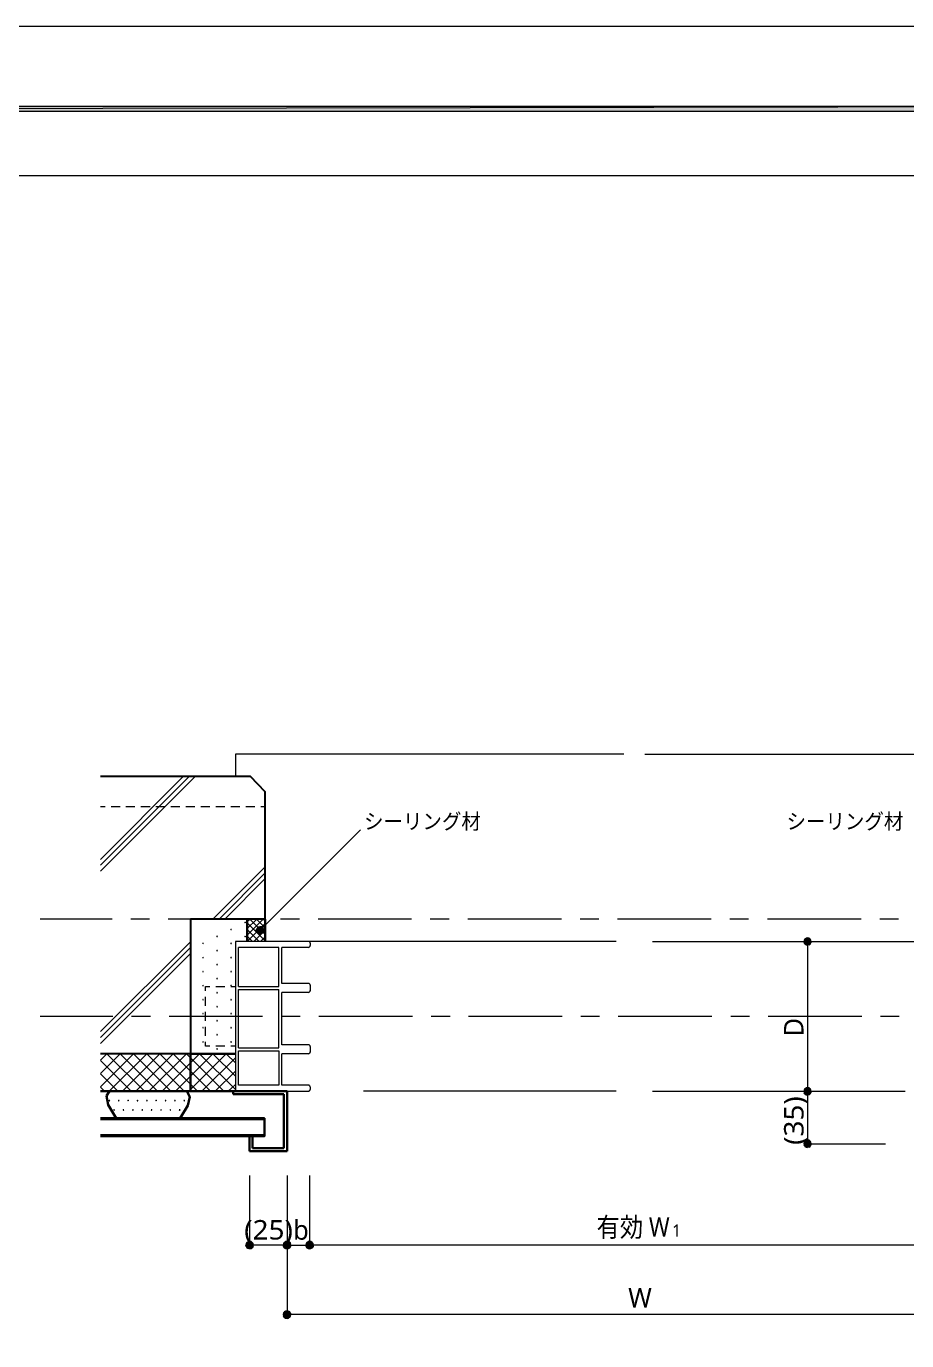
# Model space of a CAD drawing. Header units: millimetres. Extents: x 0 to 420, y 0 to 297.
# Drawn here: x 212.2 to 329.8, y 121.4 to 297 of the extents above; entities that cross this region are included whole.
import ezdxf
from ezdxf.enums import TextEntityAlignment as Align

# ---------------------------------------------------------------- set-up
doc = ezdxf.new("R2010")
doc.units = ezdxf.units.MM
doc.styles.add('kst32b', font='NotoSansJP-Variable.ttf')

msp = doc.modelspace()

# ---------------------------------------------------------------- hatches: boundary and pattern name
h = msp.add_hatch(color=7)
h.paths.add_polyline_path([(394.17, 285.62), (394.17, 286.32), (26.18, 285.62), (394.17, 285.62)])
h.paths.add_polyline_path([(394.17, 286.32), (26.18, 285.62), (26.18, 286.32), (394.17, 286.32)])
for points in [[(241.45, 177.33), (241.43, 177.31), (241.41, 177.29), (241.43, 177.27), (241.45, 177.25), (241.47, 177.27), (241.49, 177.29), (241.47, 177.31), (241.45, 177.33)], [(239.56, 176.4), (239.54, 176.38), (239.52, 176.36), (239.54, 176.34), (239.56, 176.32), (239.59, 176.34), (239.61, 176.36), (239.59, 176.38), (239.56, 176.4)], [(243.88, 176.04), (243.92, 176.23), (243.42, 176.23), (243.88, 176.04)], [(235.82, 174.54), (235.8, 174.52), (235.78, 174.5), (235.8, 174.48), (235.82, 174.46), (235.84, 174.48), (235.86, 174.5), (235.84, 174.52), (235.82, 174.54)], [(237.7, 175.47), (237.68, 175.45), (237.66, 175.43), (237.68, 175.41), (237.7, 175.39), (237.72, 175.41), (237.74, 175.43), (237.72, 175.45), (237.7, 175.47)], [(239.56, 174.54), (239.54, 174.52), (239.52, 174.5), (239.54, 174.48), (239.56, 174.46), (239.59, 174.48), (239.61, 174.5), (239.59, 174.52), (239.56, 174.54)], [(241.45, 175.47), (241.43, 175.45), (241.41, 175.43), (241.43, 175.41), (241.45, 175.39), (241.47, 175.41), (241.49, 175.43), (241.47, 175.45), (241.45, 175.47)], [(316.08, 174.94), (316.04, 174.75), (316.55, 174.75), (316.08, 174.94)], [(235.82, 172.66), (235.8, 172.64), (235.78, 172.61), (235.8, 172.59), (235.82, 172.57), (235.84, 172.59), (235.86, 172.61), (235.84, 172.64), (235.82, 172.66)], [(237.7, 173.59), (237.68, 173.57), (237.66, 173.55), (237.68, 173.52), (237.7, 173.5), (237.72, 173.52), (237.74, 173.55), (237.72, 173.57), (237.7, 173.59)], [(239.56, 172.66), (239.54, 172.64), (239.52, 172.61), (239.54, 172.59), (239.56, 172.57), (239.59, 172.59), (239.61, 172.61), (239.59, 172.64), (239.56, 172.66)], [(235.82, 170.77), (235.8, 170.75), (235.78, 170.73), (235.8, 170.71), (235.82, 170.69), (235.84, 170.71), (235.86, 170.73), (235.84, 170.75), (235.82, 170.77)], [(237.7, 171.73), (237.68, 171.7), (237.66, 171.68), (237.68, 171.66), (237.7, 171.64), (237.72, 171.66), (237.74, 171.68), (237.72, 171.7), (237.7, 171.73)], [(239.56, 170.77), (239.54, 170.75), (239.52, 170.73), (239.54, 170.71), (239.56, 170.69), (239.59, 170.71), (239.61, 170.73), (239.59, 170.75), (239.56, 170.77)], [(235.82, 168.91), (235.8, 168.89), (235.78, 168.87), (235.8, 168.85), (235.82, 168.83), (235.84, 168.85), (235.86, 168.87), (235.84, 168.89), (235.82, 168.91)], [(237.7, 169.84), (237.68, 169.82), (237.66, 169.8), (237.68, 169.78), (237.7, 169.76), (237.72, 169.78), (237.74, 169.8), (237.72, 169.82), (237.7, 169.84)], [(239.56, 168.91), (239.54, 168.89), (239.52, 168.87), (239.54, 168.85), (239.56, 168.83), (239.59, 168.85), (239.61, 168.87), (239.59, 168.89), (239.56, 168.91)], [(235.82, 167.03), (235.8, 167), (235.78, 166.98), (235.8, 166.96), (235.82, 166.94), (235.84, 166.96), (235.86, 166.98), (235.84, 167), (235.82, 167.03)], [(237.7, 167.96), (237.68, 167.94), (237.66, 167.92), (237.68, 167.89), (237.7, 167.87), (237.72, 167.89), (237.74, 167.92), (237.72, 167.94), (237.7, 167.96)], [(239.56, 167.03), (239.54, 167), (239.52, 166.98), (239.54, 166.96), (239.56, 166.94), (239.59, 166.96), (239.61, 166.98), (239.59, 167), (239.56, 167.03)], [(235.82, 165.16), (235.8, 165.14), (235.78, 165.12), (235.8, 165.1), (235.82, 165.08), (235.84, 165.1), (235.86, 165.12), (235.84, 165.14), (235.82, 165.16)], [(237.7, 166.09), (237.68, 166.07), (237.66, 166.05), (237.68, 166.03), (237.7, 166.01), (237.72, 166.03), (237.74, 166.05), (237.72, 166.07), (237.7, 166.09)], [(239.56, 165.16), (239.54, 165.14), (239.52, 165.12), (239.54, 165.1), (239.56, 165.08), (239.59, 165.1), (239.61, 165.12), (239.59, 165.14), (239.56, 165.16)], [(235.82, 163.28), (235.8, 163.26), (235.78, 163.24), (235.8, 163.22), (235.82, 163.19), (235.84, 163.22), (235.86, 163.24), (235.84, 163.26), (235.82, 163.28)], [(237.7, 164.21), (237.68, 164.19), (237.66, 164.17), (237.68, 164.15), (237.7, 164.13), (237.72, 164.15), (237.74, 164.17), (237.72, 164.19), (237.7, 164.21)], [(239.56, 163.28), (239.54, 163.26), (239.52, 163.24), (239.54, 163.22), (239.56, 163.19), (239.59, 163.22), (239.61, 163.24), (239.59, 163.26), (239.56, 163.28)], [(237.7, 162.35), (237.68, 162.33), (237.66, 162.31), (237.68, 162.28), (237.7, 162.26), (237.72, 162.28), (237.74, 162.31), (237.72, 162.33), (237.7, 162.35)], [(235.82, 161.4), (235.8, 161.37), (235.78, 161.35), (235.8, 161.33), (235.82, 161.31), (235.84, 161.33), (235.86, 161.35), (235.84, 161.37), (235.82, 161.4)], [(237.7, 160.46), (237.68, 160.44), (237.66, 160.42), (237.68, 160.4), (237.7, 160.38), (237.72, 160.4), (237.74, 160.42), (237.72, 160.44), (237.7, 160.46)], [(239.56, 161.4), (239.54, 161.37), (239.52, 161.35), (239.54, 161.33), (239.56, 161.31), (239.59, 161.33), (239.61, 161.35), (239.59, 161.37), (239.56, 161.4)], [(316.08, 154.94), (316.04, 154.75), (316.55, 154.75), (316.08, 154.94)], [(223.33, 153.56), (223.31, 153.54), (223.29, 153.52), (223.31, 153.5), (223.33, 153.48), (223.35, 153.5), (223.37, 153.52), (223.35, 153.54), (223.33, 153.56)], [(224.58, 153.56), (224.56, 153.54), (224.54, 153.52), (224.56, 153.5), (224.58, 153.48), (224.6, 153.5), (224.62, 153.52), (224.6, 153.54), (224.58, 153.56)], [(225.83, 153.56), (225.81, 153.54), (225.78, 153.52), (225.81, 153.5), (225.83, 153.48), (225.85, 153.5), (225.87, 153.52), (225.85, 153.54), (225.83, 153.56)], [(227.08, 153.56), (227.05, 153.54), (227.03, 153.52), (227.05, 153.5), (227.08, 153.48), (227.1, 153.5), (227.12, 153.52), (227.1, 153.54), (227.08, 153.56)], [(228.32, 153.56), (228.3, 153.54), (228.28, 153.52), (228.3, 153.5), (228.32, 153.48), (228.35, 153.5), (228.37, 153.52), (228.35, 153.54), (228.32, 153.56)], [(229.57, 153.56), (229.55, 153.54), (229.53, 153.52), (229.55, 153.5), (229.57, 153.48), (229.59, 153.5), (229.62, 153.52), (229.59, 153.54), (229.57, 153.56)], [(230.82, 153.56), (230.8, 153.54), (230.78, 153.52), (230.8, 153.5), (230.82, 153.48), (230.84, 153.5), (230.86, 153.52), (230.84, 153.54), (230.82, 153.56)], [(232.07, 153.56), (232.05, 153.54), (232.03, 153.52), (232.05, 153.5), (232.07, 153.48), (232.09, 153.5), (232.11, 153.52), (232.09, 153.54), (232.07, 153.56)], [(233.32, 153.56), (233.3, 153.54), (233.28, 153.52), (233.3, 153.5), (233.32, 153.48), (233.34, 153.5), (233.36, 153.52), (233.34, 153.54), (233.32, 153.56)], [(223.94, 152.32), (223.92, 152.29), (223.9, 152.27), (223.92, 152.25), (223.94, 152.23), (223.96, 152.25), (223.99, 152.27), (223.96, 152.29), (223.94, 152.32)], [(225.19, 152.32), (225.17, 152.29), (225.15, 152.27), (225.17, 152.25), (225.19, 152.23), (225.21, 152.25), (225.23, 152.27), (225.21, 152.29), (225.19, 152.32)], [(226.46, 152.32), (226.44, 152.29), (226.42, 152.27), (226.44, 152.25), (226.46, 152.23), (226.48, 152.25), (226.5, 152.27), (226.48, 152.29), (226.46, 152.32)], [(227.71, 152.32), (227.69, 152.29), (227.67, 152.27), (227.69, 152.25), (227.71, 152.23), (227.73, 152.25), (227.75, 152.27), (227.73, 152.29), (227.71, 152.32)], [(228.96, 152.32), (228.94, 152.29), (228.92, 152.27), (228.94, 152.25), (228.96, 152.23), (228.98, 152.25), (229, 152.27), (228.98, 152.29), (228.96, 152.32)], [(230.21, 152.32), (230.19, 152.29), (230.17, 152.27), (230.19, 152.25), (230.21, 152.23), (230.23, 152.25), (230.25, 152.27), (230.23, 152.29), (230.21, 152.32)], [(231.46, 152.32), (231.44, 152.29), (231.42, 152.27), (231.44, 152.25), (231.46, 152.23), (231.48, 152.25), (231.5, 152.27), (231.48, 152.29), (231.46, 152.32)], [(232.71, 152.32), (232.69, 152.29), (232.66, 152.27), (232.69, 152.25), (232.71, 152.23), (232.73, 152.25), (232.75, 152.27), (232.73, 152.29), (232.71, 152.32)], [(316.08, 147.95), (316.04, 147.76), (316.55, 147.76), (316.08, 147.95)], [(242.23, 134.68), (242.04, 134.7), (242.04, 134.22), (242.23, 134.68)], [(246.57, 134.41), (246.53, 134.22), (247.04, 134.22), (246.57, 134.41)], [(247.23, 134.68), (247.04, 134.7), (247.04, 134.22), (247.23, 134.68)], [(249.58, 134.41), (249.53, 134.22), (250.04, 134.22), (249.58, 134.41)], [(249.58, 134.41), (249.53, 134.22), (250.04, 134.22), (249.58, 134.41)], [(250.23, 134.68), (250.04, 134.7), (250.04, 134.22), (250.23, 134.68)], [(246.85, 124.46), (247.04, 124.42), (247.04, 124.93), (246.85, 124.46)]]:
    msp.add_hatch(color=7).paths.add_polyline_path(points)
h = msp.add_hatch(color=7)
h.paths.add_polyline_path([(243.08, 176.59), (242.97, 176.42), (243.42, 176.23), (243.08, 176.59)])
h.paths.add_polyline_path([(242.97, 176.42), (243.42, 176.23), (242.93, 176.23), (242.97, 176.42)])
h.paths.add_polyline_path([(243.42, 176.23), (242.93, 176.23), (242.97, 176.04), (243.42, 176.23)])
h = msp.add_hatch(color=7)
h.paths.add_polyline_path([(242.97, 176.04), (243.08, 175.87), (243.42, 176.23), (242.97, 176.04)])
h.paths.add_polyline_path([(243.08, 175.87), (243.42, 176.23), (243.23, 175.77), (243.08, 175.87)])
h.paths.add_polyline_path([(243.42, 176.23), (243.23, 175.77), (243.42, 175.75), (243.42, 176.23)])
h = msp.add_hatch(color=7)
h.paths.add_polyline_path([(243.61, 176.7), (243.42, 176.74), (243.42, 176.23), (243.61, 176.7)])
h.paths.add_polyline_path([(243.42, 176.74), (243.42, 176.23), (243.23, 176.7), (243.42, 176.74)])
h.paths.add_polyline_path([(243.42, 176.23), (243.23, 176.7), (243.08, 176.59), (243.42, 176.23)])
h = msp.add_hatch(color=7)
h.paths.add_polyline_path([(243.92, 176.23), (243.88, 176.42), (243.42, 176.23), (243.92, 176.23)])
h.paths.add_polyline_path([(243.88, 176.42), (243.42, 176.23), (243.78, 176.59), (243.88, 176.42)])
h.paths.add_polyline_path([(243.42, 176.23), (243.78, 176.59), (243.61, 176.7), (243.42, 176.23)])
h = msp.add_hatch(color=7)
h.paths.add_polyline_path([(243.42, 175.75), (243.61, 175.77), (243.42, 176.23), (243.42, 175.75)])
h.paths.add_polyline_path([(243.61, 175.77), (243.42, 176.23), (243.78, 175.87), (243.61, 175.77)])
h.paths.add_polyline_path([(243.42, 176.23), (243.78, 175.87), (243.88, 176.04), (243.42, 176.23)])
h = msp.add_hatch(color=7)
h.paths.add_polyline_path([(316.04, 174.75), (316.08, 174.56), (316.55, 174.75), (316.04, 174.75)])
h.paths.add_polyline_path([(316.08, 174.56), (316.55, 174.75), (316.19, 174.41), (316.08, 174.56)])
h.paths.add_polyline_path([(316.55, 174.75), (316.19, 174.41), (316.36, 174.29), (316.55, 174.75)])
h = msp.add_hatch(color=7)
h.paths.add_polyline_path([(316.55, 175.26), (316.36, 175.22), (316.55, 174.75), (316.55, 175.26)])
h.paths.add_polyline_path([(316.36, 175.22), (316.55, 174.75), (316.19, 175.11), (316.36, 175.22)])
h.paths.add_polyline_path([(316.55, 174.75), (316.19, 175.11), (316.08, 174.94), (316.55, 174.75)])
h = msp.add_hatch(color=7)
h.paths.add_polyline_path([(316.36, 174.29), (316.55, 174.27), (316.55, 174.75), (316.36, 174.29)])
h.paths.add_polyline_path([(316.55, 174.27), (316.55, 174.75), (316.74, 174.29), (316.55, 174.27)])
h.paths.add_polyline_path([(316.55, 174.75), (316.74, 174.29), (316.89, 174.41), (316.55, 174.75)])
h = msp.add_hatch(color=7)
h.paths.add_polyline_path([(316.99, 174.94), (316.89, 175.11), (316.55, 174.75), (316.99, 174.94)])
h.paths.add_polyline_path([(316.89, 175.11), (316.55, 174.75), (316.74, 175.22), (316.89, 175.11)])
h.paths.add_polyline_path([(316.55, 174.75), (316.74, 175.22), (316.55, 175.26), (316.55, 174.75)])
h = msp.add_hatch(color=7)
h.paths.add_polyline_path([(316.89, 174.41), (316.99, 174.56), (316.55, 174.75), (316.89, 174.41)])
h.paths.add_polyline_path([(316.99, 174.56), (316.55, 174.75), (317.03, 174.75), (316.99, 174.56)])
h.paths.add_polyline_path([(316.55, 174.75), (317.03, 174.75), (316.99, 174.94), (316.55, 174.75)])
h = msp.add_hatch(color=7)
h.paths.add_polyline_path([(316.04, 154.75), (316.08, 154.56), (316.55, 154.75), (316.04, 154.75)])
h.paths.add_polyline_path([(316.08, 154.56), (316.55, 154.75), (316.19, 154.41), (316.08, 154.56)])
h.paths.add_polyline_path([(316.55, 154.75), (316.19, 154.41), (316.36, 154.3), (316.55, 154.75)])
h = msp.add_hatch(color=7)
h.paths.add_polyline_path([(316.55, 155.26), (316.36, 155.22), (316.55, 154.75), (316.55, 155.26)])
h.paths.add_polyline_path([(316.36, 155.22), (316.55, 154.75), (316.19, 155.11), (316.36, 155.22)])
h.paths.add_polyline_path([(316.55, 154.75), (316.19, 155.11), (316.08, 154.94), (316.55, 154.75)])
h = msp.add_hatch(color=7)
h.paths.add_polyline_path([(316.36, 154.3), (316.55, 154.26), (316.55, 154.75), (316.36, 154.3)])
h.paths.add_polyline_path([(316.55, 154.26), (316.55, 154.75), (316.74, 154.3), (316.55, 154.26)])
h.paths.add_polyline_path([(316.55, 154.75), (316.74, 154.3), (316.89, 154.41), (316.55, 154.75)])
h = msp.add_hatch(color=7)
h.paths.add_polyline_path([(316.99, 154.94), (316.89, 155.11), (316.55, 154.75), (316.99, 154.94)])
h.paths.add_polyline_path([(316.89, 155.11), (316.55, 154.75), (316.74, 155.22), (316.89, 155.11)])
h.paths.add_polyline_path([(316.55, 154.75), (316.74, 155.22), (316.55, 155.26), (316.55, 154.75)])
h = msp.add_hatch(color=7)
h.paths.add_polyline_path([(316.89, 154.41), (316.99, 154.56), (316.55, 154.75), (316.89, 154.41)])
h.paths.add_polyline_path([(316.99, 154.56), (316.55, 154.75), (317.03, 154.75), (316.99, 154.56)])
h.paths.add_polyline_path([(316.55, 154.75), (317.03, 154.75), (316.99, 154.94), (316.55, 154.75)])
h = msp.add_hatch(color=7)
h.paths.add_polyline_path([(316.04, 147.76), (316.08, 147.57), (316.55, 147.76), (316.04, 147.76)])
h.paths.add_polyline_path([(316.08, 147.57), (316.55, 147.76), (316.19, 147.4), (316.08, 147.57)])
h.paths.add_polyline_path([(316.55, 147.76), (316.19, 147.4), (316.36, 147.3), (316.55, 147.76)])
h = msp.add_hatch(color=7)
h.paths.add_polyline_path([(316.55, 148.25), (316.36, 148.23), (316.55, 147.76), (316.55, 148.25)])
h.paths.add_polyline_path([(316.36, 148.23), (316.55, 147.76), (316.19, 148.1), (316.36, 148.23)])
h.paths.add_polyline_path([(316.55, 147.76), (316.19, 148.1), (316.08, 147.95), (316.55, 147.76)])
h = msp.add_hatch(color=7)
h.paths.add_polyline_path([(316.36, 147.3), (316.55, 147.26), (316.55, 147.76), (316.36, 147.3)])
h.paths.add_polyline_path([(316.55, 147.26), (316.55, 147.76), (316.74, 147.3), (316.55, 147.26)])
h.paths.add_polyline_path([(316.55, 147.76), (316.74, 147.3), (316.89, 147.4), (316.55, 147.76)])
h = msp.add_hatch(color=7)
h.paths.add_polyline_path([(316.99, 147.95), (316.89, 148.1), (316.55, 147.76), (316.99, 147.95)])
h.paths.add_polyline_path([(316.89, 148.1), (316.55, 147.76), (316.74, 148.23), (316.89, 148.1)])
h.paths.add_polyline_path([(316.55, 147.76), (316.74, 148.23), (316.55, 148.25), (316.55, 147.76)])
h = msp.add_hatch(color=7)
h.paths.add_polyline_path([(316.89, 147.4), (316.99, 147.57), (316.55, 147.76), (316.89, 147.4)])
h.paths.add_polyline_path([(316.99, 147.57), (316.55, 147.76), (317.03, 147.76), (316.99, 147.57)])
h.paths.add_polyline_path([(316.55, 147.76), (317.03, 147.76), (316.99, 147.95), (316.55, 147.76)])
h = msp.add_hatch(color=7)
h.paths.add_polyline_path([(241.58, 134.41), (241.53, 134.22), (242.04, 134.22), (241.58, 134.41)])
h.paths.add_polyline_path([(241.53, 134.22), (242.04, 134.22), (241.58, 134.03), (241.53, 134.22)])
h.paths.add_polyline_path([(242.04, 134.22), (241.58, 134.03), (241.68, 133.86), (242.04, 134.22)])
h = msp.add_hatch(color=7)
h.paths.add_polyline_path([(242.04, 134.7), (241.85, 134.68), (242.04, 134.22), (242.04, 134.7)])
h.paths.add_polyline_path([(241.85, 134.68), (242.04, 134.22), (241.68, 134.56), (241.85, 134.68)])
h.paths.add_polyline_path([(242.04, 134.22), (241.68, 134.56), (241.58, 134.41), (242.04, 134.22)])
h = msp.add_hatch(color=7)
h.paths.add_polyline_path([(241.68, 133.86), (241.85, 133.75), (242.04, 134.22), (241.68, 133.86)])
h.paths.add_polyline_path([(241.85, 133.75), (242.04, 134.22), (242.04, 133.71), (241.85, 133.75)])
h.paths.add_polyline_path([(242.04, 134.22), (242.04, 133.71), (242.23, 133.75), (242.04, 134.22)])
h = msp.add_hatch(color=7)
h.paths.add_polyline_path([(242.53, 134.22), (242.51, 134.41), (242.04, 134.22), (242.53, 134.22)])
h.paths.add_polyline_path([(242.51, 134.41), (242.04, 134.22), (242.4, 134.56), (242.51, 134.41)])
h.paths.add_polyline_path([(242.04, 134.22), (242.4, 134.56), (242.23, 134.68), (242.04, 134.22)])
h = msp.add_hatch(color=7)
h.paths.add_polyline_path([(242.23, 133.75), (242.4, 133.86), (242.04, 134.22), (242.23, 133.75)])
h.paths.add_polyline_path([(242.4, 133.86), (242.04, 134.22), (242.51, 134.03), (242.4, 133.86)])
h.paths.add_polyline_path([(242.04, 134.22), (242.51, 134.03), (242.53, 134.22), (242.04, 134.22)])
h = msp.add_hatch(color=7)
h.paths.add_polyline_path([(246.57, 134.41), (246.53, 134.22), (247.04, 134.22), (246.57, 134.41)])
h.paths.add_polyline_path([(246.53, 134.22), (247.04, 134.22), (246.57, 134.03), (246.53, 134.22)])
h.paths.add_polyline_path([(247.04, 134.22), (246.57, 134.03), (246.68, 133.86), (247.04, 134.22)])
h = msp.add_hatch(color=7)
h.paths.add_polyline_path([(246.53, 134.22), (246.57, 134.03), (247.04, 134.22), (246.53, 134.22)])
h.paths.add_polyline_path([(246.57, 134.03), (247.04, 134.22), (246.68, 133.86), (246.57, 134.03)])
h.paths.add_polyline_path([(247.04, 134.22), (246.68, 133.86), (246.85, 133.75), (247.04, 134.22)])
h = msp.add_hatch(color=7)
h.paths.add_polyline_path([(247.04, 134.7), (246.85, 134.68), (247.04, 134.22), (247.04, 134.7)])
h.paths.add_polyline_path([(246.85, 134.68), (247.04, 134.22), (246.68, 134.56), (246.85, 134.68)])
h.paths.add_polyline_path([(247.04, 134.22), (246.68, 134.56), (246.57, 134.41), (247.04, 134.22)])
h = msp.add_hatch(color=7)
h.paths.add_polyline_path([(247.04, 134.7), (246.85, 134.68), (247.04, 134.22), (247.04, 134.7)])
h.paths.add_polyline_path([(246.85, 134.68), (247.04, 134.22), (246.68, 134.56), (246.85, 134.68)])
h.paths.add_polyline_path([(247.04, 134.22), (246.68, 134.56), (246.57, 134.41), (247.04, 134.22)])
h = msp.add_hatch(color=7)
h.paths.add_polyline_path([(246.68, 133.86), (246.85, 133.75), (247.04, 134.22), (246.68, 133.86)])
h.paths.add_polyline_path([(246.85, 133.75), (247.04, 134.22), (247.04, 133.71), (246.85, 133.75)])
h.paths.add_polyline_path([(247.04, 134.22), (247.04, 133.71), (247.23, 133.75), (247.04, 134.22)])
h = msp.add_hatch(color=7)
h.paths.add_polyline_path([(246.85, 133.75), (247.04, 133.71), (247.04, 134.22), (246.85, 133.75)])
h.paths.add_polyline_path([(247.04, 133.71), (247.04, 134.22), (247.23, 133.75), (247.04, 133.71)])
h.paths.add_polyline_path([(247.04, 134.22), (247.23, 133.75), (247.4, 133.86), (247.04, 134.22)])
h = msp.add_hatch(color=7)
h.paths.add_polyline_path([(247.5, 134.41), (247.4, 134.56), (247.04, 134.22), (247.5, 134.41)])
h.paths.add_polyline_path([(247.4, 134.56), (247.04, 134.22), (247.23, 134.68), (247.4, 134.56)])
h.paths.add_polyline_path([(247.04, 134.22), (247.23, 134.68), (247.04, 134.7), (247.04, 134.22)])
h = msp.add_hatch(color=7)
h.paths.add_polyline_path([(247.54, 134.22), (247.5, 134.41), (247.04, 134.22), (247.54, 134.22)])
h.paths.add_polyline_path([(247.5, 134.41), (247.04, 134.22), (247.4, 134.56), (247.5, 134.41)])
h.paths.add_polyline_path([(247.04, 134.22), (247.4, 134.56), (247.23, 134.68), (247.04, 134.22)])
h = msp.add_hatch(color=7)
h.paths.add_polyline_path([(247.4, 133.86), (247.5, 134.03), (247.04, 134.22), (247.4, 133.86)])
h.paths.add_polyline_path([(247.5, 134.03), (247.04, 134.22), (247.54, 134.22), (247.5, 134.03)])
h.paths.add_polyline_path([(247.04, 134.22), (247.54, 134.22), (247.5, 134.41), (247.04, 134.22)])
h = msp.add_hatch(color=7)
h.paths.add_polyline_path([(247.23, 133.75), (247.4, 133.86), (247.04, 134.22), (247.23, 133.75)])
h.paths.add_polyline_path([(247.4, 133.86), (247.04, 134.22), (247.5, 134.03), (247.4, 133.86)])
h.paths.add_polyline_path([(247.04, 134.22), (247.5, 134.03), (247.54, 134.22), (247.04, 134.22)])
h = msp.add_hatch(color=7)
h.paths.add_polyline_path([(249.58, 134.41), (249.53, 134.22), (250.04, 134.22), (249.58, 134.41)])
h.paths.add_polyline_path([(249.53, 134.22), (250.04, 134.22), (249.58, 134.03), (249.53, 134.22)])
h.paths.add_polyline_path([(250.04, 134.22), (249.58, 134.03), (249.68, 133.86), (250.04, 134.22)])
h = msp.add_hatch(color=7)
h.paths.add_polyline_path([(249.53, 134.22), (249.58, 134.03), (250.04, 134.22), (249.53, 134.22)])
h.paths.add_polyline_path([(249.58, 134.03), (250.04, 134.22), (249.68, 133.86), (249.58, 134.03)])
h.paths.add_polyline_path([(250.04, 134.22), (249.68, 133.86), (249.85, 133.75), (250.04, 134.22)])
h = msp.add_hatch(color=7)
h.paths.add_polyline_path([(249.53, 134.22), (249.58, 134.03), (250.04, 134.22), (249.53, 134.22)])
h.paths.add_polyline_path([(249.58, 134.03), (250.04, 134.22), (249.68, 133.86), (249.58, 134.03)])
h.paths.add_polyline_path([(250.04, 134.22), (249.68, 133.86), (249.85, 133.75), (250.04, 134.22)])
h = msp.add_hatch(color=7)
h.paths.add_polyline_path([(250.04, 134.7), (249.85, 134.68), (250.04, 134.22), (250.04, 134.7)])
h.paths.add_polyline_path([(249.85, 134.68), (250.04, 134.22), (249.68, 134.56), (249.85, 134.68)])
h.paths.add_polyline_path([(250.04, 134.22), (249.68, 134.56), (249.58, 134.41), (250.04, 134.22)])
h = msp.add_hatch(color=7)
h.paths.add_polyline_path([(250.04, 134.7), (249.85, 134.68), (250.04, 134.22), (250.04, 134.7)])
h.paths.add_polyline_path([(249.85, 134.68), (250.04, 134.22), (249.68, 134.56), (249.85, 134.68)])
h.paths.add_polyline_path([(250.04, 134.22), (249.68, 134.56), (249.58, 134.41), (250.04, 134.22)])
h = msp.add_hatch(color=7)
h.paths.add_polyline_path([(250.04, 134.7), (249.85, 134.68), (250.04, 134.22), (250.04, 134.7)])
h.paths.add_polyline_path([(249.85, 134.68), (250.04, 134.22), (249.68, 134.56), (249.85, 134.68)])
h.paths.add_polyline_path([(250.04, 134.22), (249.68, 134.56), (249.58, 134.41), (250.04, 134.22)])
h = msp.add_hatch(color=7)
h.paths.add_polyline_path([(249.68, 133.86), (249.85, 133.75), (250.04, 134.22), (249.68, 133.86)])
h.paths.add_polyline_path([(249.85, 133.75), (250.04, 134.22), (250.04, 133.71), (249.85, 133.75)])
h.paths.add_polyline_path([(250.04, 134.22), (250.04, 133.71), (250.23, 133.75), (250.04, 134.22)])
h = msp.add_hatch(color=7)
h.paths.add_polyline_path([(249.85, 133.75), (250.04, 133.71), (250.04, 134.22), (249.85, 133.75)])
h.paths.add_polyline_path([(250.04, 133.71), (250.04, 134.22), (250.23, 133.75), (250.04, 133.71)])
h.paths.add_polyline_path([(250.04, 134.22), (250.23, 133.75), (250.38, 133.86), (250.04, 134.22)])
h = msp.add_hatch(color=7)
h.paths.add_polyline_path([(249.85, 133.75), (250.04, 133.71), (250.04, 134.22), (249.85, 133.75)])
h.paths.add_polyline_path([(250.04, 133.71), (250.04, 134.22), (250.23, 133.75), (250.04, 133.71)])
h.paths.add_polyline_path([(250.04, 134.22), (250.23, 133.75), (250.38, 133.86), (250.04, 134.22)])
h = msp.add_hatch(color=7)
h.paths.add_polyline_path([(250.51, 134.41), (250.38, 134.56), (250.04, 134.22), (250.51, 134.41)])
h.paths.add_polyline_path([(250.38, 134.56), (250.04, 134.22), (250.23, 134.68), (250.38, 134.56)])
h.paths.add_polyline_path([(250.04, 134.22), (250.23, 134.68), (250.04, 134.7), (250.04, 134.22)])
h = msp.add_hatch(color=7)
h.paths.add_polyline_path([(250.51, 134.41), (250.38, 134.56), (250.04, 134.22), (250.51, 134.41)])
h.paths.add_polyline_path([(250.38, 134.56), (250.04, 134.22), (250.23, 134.68), (250.38, 134.56)])
h.paths.add_polyline_path([(250.04, 134.22), (250.23, 134.68), (250.04, 134.7), (250.04, 134.22)])
h = msp.add_hatch(color=7)
h.paths.add_polyline_path([(250.53, 134.22), (250.51, 134.41), (250.04, 134.22), (250.53, 134.22)])
h.paths.add_polyline_path([(250.51, 134.41), (250.04, 134.22), (250.38, 134.56), (250.51, 134.41)])
h.paths.add_polyline_path([(250.04, 134.22), (250.38, 134.56), (250.23, 134.68), (250.04, 134.22)])
h = msp.add_hatch(color=7)
h.paths.add_polyline_path([(250.38, 133.86), (250.51, 134.03), (250.04, 134.22), (250.38, 133.86)])
h.paths.add_polyline_path([(250.51, 134.03), (250.04, 134.22), (250.53, 134.22), (250.51, 134.03)])
h.paths.add_polyline_path([(250.04, 134.22), (250.53, 134.22), (250.51, 134.41), (250.04, 134.22)])
h = msp.add_hatch(color=7)
h.paths.add_polyline_path([(250.38, 133.86), (250.51, 134.03), (250.04, 134.22), (250.38, 133.86)])
h.paths.add_polyline_path([(250.51, 134.03), (250.04, 134.22), (250.53, 134.22), (250.51, 134.03)])
h.paths.add_polyline_path([(250.04, 134.22), (250.53, 134.22), (250.51, 134.41), (250.04, 134.22)])
h = msp.add_hatch(color=7)
h.paths.add_polyline_path([(250.23, 133.75), (250.38, 133.86), (250.04, 134.22), (250.23, 133.75)])
h.paths.add_polyline_path([(250.38, 133.86), (250.04, 134.22), (250.51, 134.03), (250.38, 133.86)])
h.paths.add_polyline_path([(250.04, 134.22), (250.51, 134.03), (250.53, 134.22), (250.04, 134.22)])
h = msp.add_hatch(color=7)
h.paths.add_polyline_path([(246.85, 125.39), (246.68, 125.29), (247.04, 124.93), (246.85, 125.39)])
h.paths.add_polyline_path([(246.68, 125.29), (247.04, 124.93), (246.57, 125.12), (246.68, 125.29)])
h.paths.add_polyline_path([(247.04, 124.93), (246.57, 125.12), (246.53, 124.93), (247.04, 124.93)])
h = msp.add_hatch(color=7)
h.paths.add_polyline_path([(246.53, 124.93), (246.57, 124.74), (247.04, 124.93), (246.53, 124.93)])
h.paths.add_polyline_path([(246.57, 124.74), (247.04, 124.93), (246.68, 124.57), (246.57, 124.74)])
h.paths.add_polyline_path([(247.04, 124.93), (246.68, 124.57), (246.85, 124.46), (247.04, 124.93)])
h = msp.add_hatch(color=7)
h.paths.add_polyline_path([(247.4, 125.29), (247.23, 125.39), (247.04, 124.93), (247.4, 125.29)])
h.paths.add_polyline_path([(247.23, 125.39), (247.04, 124.93), (247.04, 125.43), (247.23, 125.39)])
h.paths.add_polyline_path([(247.04, 124.93), (247.04, 125.43), (246.85, 125.39), (247.04, 124.93)])
h = msp.add_hatch(color=7)
h.paths.add_polyline_path([(247.5, 124.74), (247.54, 124.93), (247.04, 124.93), (247.5, 124.74)])
h.paths.add_polyline_path([(247.54, 124.93), (247.04, 124.93), (247.5, 125.12), (247.54, 124.93)])
h.paths.add_polyline_path([(247.04, 124.93), (247.5, 125.12), (247.4, 125.29), (247.04, 124.93)])
h = msp.add_hatch(color=7)
h.paths.add_polyline_path([(247.04, 124.42), (247.23, 124.46), (247.04, 124.93), (247.04, 124.42)])
h.paths.add_polyline_path([(247.23, 124.46), (247.04, 124.93), (247.4, 124.57), (247.23, 124.46)])
h.paths.add_polyline_path([(247.04, 124.93), (247.4, 124.57), (247.5, 124.74), (247.04, 124.93)])

# ---------------------------------------------------------------- linework, layer by layer
at = {"lineweight": 13}
msp.add_lwpolyline([(0.19, 0), (0.19, 296.97), (420.16, 296.97), (420.16, 0)], close=True, dxfattribs=at)
at = {"lineweight": 0}
for points in [[(394.17, 285.62), (394.17, 286.32), (26.18, 285.62)], [(394.17, 286.32), (26.18, 285.62), (26.18, 286.32)], [(241.45, 177.33), (241.43, 177.31), (241.41, 177.29), (241.43, 177.27), (241.45, 177.25), (241.47, 177.27), (241.49, 177.29), (241.47, 177.31)], [(239.56, 176.4), (239.54, 176.38), (239.52, 176.36), (239.54, 176.34), (239.56, 176.32), (239.59, 176.34), (239.61, 176.36), (239.59, 176.38)], [(242.97, 176.42), (243.42, 176.23), (242.93, 176.23)], [(243.42, 176.23), (242.93, 176.23), (242.97, 176.04)], [(243.08, 176.59), (242.97, 176.42), (243.42, 176.23)], [(242.97, 176.04), (243.08, 175.87), (243.42, 176.23)], [(243.42, 176.23), (243.23, 176.7), (243.08, 176.59)], [(243.08, 175.87), (243.42, 176.23), (243.23, 175.77)], [(243.42, 176.74), (243.42, 176.23), (243.23, 176.7)], [(243.42, 176.23), (243.23, 175.77), (243.42, 175.75)], [(243.61, 176.7), (243.42, 176.74), (243.42, 176.23)], [(243.42, 176.23), (243.78, 176.59), (243.61, 176.7)], [(243.88, 176.42), (243.42, 176.23), (243.78, 176.59)], [(243.92, 176.23), (243.88, 176.42), (243.42, 176.23)], [(243.42, 175.75), (243.61, 175.77), (243.42, 176.23)], [(243.61, 175.77), (243.42, 176.23), (243.78, 175.87)], [(243.42, 176.23), (243.78, 175.87), (243.88, 176.04)], [(243.88, 176.04), (243.92, 176.23), (243.42, 176.23)], [(235.82, 174.54), (235.8, 174.52), (235.78, 174.5), (235.8, 174.48), (235.82, 174.46), (235.84, 174.48), (235.86, 174.5), (235.84, 174.52)], [(237.7, 175.47), (237.68, 175.45), (237.66, 175.43), (237.68, 175.41), (237.7, 175.39), (237.72, 175.41), (237.74, 175.43), (237.72, 175.45)], [(239.56, 174.54), (239.54, 174.52), (239.52, 174.5), (239.54, 174.48), (239.56, 174.46), (239.59, 174.48), (239.61, 174.5), (239.59, 174.52)], [(241.45, 175.47), (241.43, 175.45), (241.41, 175.43), (241.43, 175.41), (241.45, 175.39), (241.47, 175.41), (241.49, 175.43), (241.47, 175.45)], [(316.08, 174.94), (316.04, 174.75), (316.55, 174.75)], [(316.04, 174.75), (316.08, 174.56), (316.55, 174.75)], [(316.55, 174.75), (316.19, 175.11), (316.08, 174.94)], [(316.08, 174.56), (316.55, 174.75), (316.19, 174.41)], [(316.36, 175.22), (316.55, 174.75), (316.19, 175.11)], [(316.55, 174.75), (316.19, 174.41), (316.36, 174.29)], [(316.55, 175.26), (316.36, 175.22), (316.55, 174.75)], [(316.36, 174.29), (316.55, 174.27), (316.55, 174.75)], [(316.55, 174.75), (316.74, 175.22), (316.55, 175.26)], [(316.89, 175.11), (316.55, 174.75), (316.74, 175.22)], [(316.99, 174.94), (316.89, 175.11), (316.55, 174.75)], [(316.55, 174.75), (317.03, 174.75), (316.99, 174.94)], [(316.55, 174.27), (316.55, 174.75), (316.74, 174.29)], [(316.55, 174.75), (316.74, 174.29), (316.89, 174.41)], [(316.89, 174.41), (316.99, 174.56), (316.55, 174.75)], [(316.99, 174.56), (316.55, 174.75), (317.03, 174.75)], [(235.82, 172.66), (235.8, 172.64), (235.78, 172.61), (235.8, 172.59), (235.82, 172.57), (235.84, 172.59), (235.86, 172.61), (235.84, 172.64)], [(237.7, 173.59), (237.68, 173.57), (237.66, 173.55), (237.68, 173.52), (237.7, 173.5), (237.72, 173.52), (237.74, 173.55), (237.72, 173.57)], [(239.56, 172.66), (239.54, 172.64), (239.52, 172.61), (239.54, 172.59), (239.56, 172.57), (239.59, 172.59), (239.61, 172.61), (239.59, 172.64)], [(235.82, 170.77), (235.8, 170.75), (235.78, 170.73), (235.8, 170.71), (235.82, 170.69), (235.84, 170.71), (235.86, 170.73), (235.84, 170.75)], [(237.7, 171.73), (237.68, 171.7), (237.66, 171.68), (237.68, 171.66), (237.7, 171.64), (237.72, 171.66), (237.74, 171.68), (237.72, 171.7)], [(239.56, 170.77), (239.54, 170.75), (239.52, 170.73), (239.54, 170.71), (239.56, 170.69), (239.59, 170.71), (239.61, 170.73), (239.59, 170.75)], [(235.82, 168.91), (235.8, 168.89), (235.78, 168.87), (235.8, 168.85), (235.82, 168.83), (235.84, 168.85), (235.86, 168.87), (235.84, 168.89)], [(237.7, 169.84), (237.68, 169.82), (237.66, 169.8), (237.68, 169.78), (237.7, 169.76), (237.72, 169.78), (237.74, 169.8), (237.72, 169.82)], [(239.56, 168.91), (239.54, 168.89), (239.52, 168.87), (239.54, 168.85), (239.56, 168.83), (239.59, 168.85), (239.61, 168.87), (239.59, 168.89)], [(235.82, 167.03), (235.8, 167), (235.78, 166.98), (235.8, 166.96), (235.82, 166.94), (235.84, 166.96), (235.86, 166.98), (235.84, 167)], [(237.7, 167.96), (237.68, 167.94), (237.66, 167.92), (237.68, 167.89), (237.7, 167.87), (237.72, 167.89), (237.74, 167.92), (237.72, 167.94)], [(239.56, 167.03), (239.54, 167), (239.52, 166.98), (239.54, 166.96), (239.56, 166.94), (239.59, 166.96), (239.61, 166.98), (239.59, 167)], [(235.82, 165.16), (235.8, 165.14), (235.78, 165.12), (235.8, 165.1), (235.82, 165.08), (235.84, 165.1), (235.86, 165.12), (235.84, 165.14)], [(237.7, 166.09), (237.68, 166.07), (237.66, 166.05), (237.68, 166.03), (237.7, 166.01), (237.72, 166.03), (237.74, 166.05), (237.72, 166.07)], [(239.56, 165.16), (239.54, 165.14), (239.52, 165.12), (239.54, 165.1), (239.56, 165.08), (239.59, 165.1), (239.61, 165.12), (239.59, 165.14)], [(235.82, 163.28), (235.8, 163.26), (235.78, 163.24), (235.8, 163.22), (235.82, 163.19), (235.84, 163.22), (235.86, 163.24), (235.84, 163.26)], [(237.7, 164.21), (237.68, 164.19), (237.66, 164.17), (237.68, 164.15), (237.7, 164.13), (237.72, 164.15), (237.74, 164.17), (237.72, 164.19)], [(239.56, 163.28), (239.54, 163.26), (239.52, 163.24), (239.54, 163.22), (239.56, 163.19), (239.59, 163.22), (239.61, 163.24), (239.59, 163.26)], [(237.7, 162.35), (237.68, 162.33), (237.66, 162.31), (237.68, 162.28), (237.7, 162.26), (237.72, 162.28), (237.74, 162.31), (237.72, 162.33)], [(235.82, 161.4), (235.8, 161.37), (235.78, 161.35), (235.8, 161.33), (235.82, 161.31), (235.84, 161.33), (235.86, 161.35), (235.84, 161.37)], [(237.7, 160.46), (237.68, 160.44), (237.66, 160.42), (237.68, 160.4), (237.7, 160.38), (237.72, 160.4), (237.74, 160.42), (237.72, 160.44)], [(239.56, 161.4), (239.54, 161.37), (239.52, 161.35), (239.54, 161.33), (239.56, 161.31), (239.59, 161.33), (239.61, 161.35), (239.59, 161.37)], [(316.08, 154.94), (316.04, 154.75), (316.55, 154.75)], [(316.04, 154.75), (316.08, 154.56), (316.55, 154.75)], [(316.55, 154.75), (316.19, 155.11), (316.08, 154.94)], [(316.08, 154.56), (316.55, 154.75), (316.19, 154.41)], [(316.36, 155.22), (316.55, 154.75), (316.19, 155.11)], [(316.55, 154.75), (316.19, 154.41), (316.36, 154.3)], [(316.55, 155.26), (316.36, 155.22), (316.55, 154.75)], [(316.36, 154.3), (316.55, 154.26), (316.55, 154.75)], [(316.55, 154.75), (316.74, 155.22), (316.55, 155.26)], [(316.89, 155.11), (316.55, 154.75), (316.74, 155.22)], [(316.99, 154.94), (316.89, 155.11), (316.55, 154.75)], [(316.55, 154.75), (317.03, 154.75), (316.99, 154.94)], [(316.55, 154.26), (316.55, 154.75), (316.74, 154.3)], [(316.55, 154.75), (316.74, 154.3), (316.89, 154.41)], [(316.89, 154.41), (316.99, 154.56), (316.55, 154.75)], [(316.99, 154.56), (316.55, 154.75), (317.03, 154.75)], [(223.33, 153.56), (223.31, 153.54), (223.29, 153.52), (223.31, 153.5), (223.33, 153.48), (223.35, 153.5), (223.37, 153.52), (223.35, 153.54)], [(224.58, 153.56), (224.56, 153.54), (224.54, 153.52), (224.56, 153.5), (224.58, 153.48), (224.6, 153.5), (224.62, 153.52), (224.6, 153.54)], [(225.83, 153.56), (225.81, 153.54), (225.78, 153.52), (225.81, 153.5), (225.83, 153.48), (225.85, 153.5), (225.87, 153.52), (225.85, 153.54)], [(227.08, 153.56), (227.05, 153.54), (227.03, 153.52), (227.05, 153.5), (227.08, 153.48), (227.1, 153.5), (227.12, 153.52), (227.1, 153.54)], [(228.32, 153.56), (228.3, 153.54), (228.28, 153.52), (228.3, 153.5), (228.32, 153.48), (228.35, 153.5), (228.37, 153.52), (228.35, 153.54)], [(229.57, 153.56), (229.55, 153.54), (229.53, 153.52), (229.55, 153.5), (229.57, 153.48), (229.59, 153.5), (229.62, 153.52), (229.59, 153.54)], [(230.82, 153.56), (230.8, 153.54), (230.78, 153.52), (230.8, 153.5), (230.82, 153.48), (230.84, 153.5), (230.86, 153.52), (230.84, 153.54)], [(232.07, 153.56), (232.05, 153.54), (232.03, 153.52), (232.05, 153.5), (232.07, 153.48), (232.09, 153.5), (232.11, 153.52), (232.09, 153.54)], [(233.32, 153.56), (233.3, 153.54), (233.28, 153.52), (233.3, 153.5), (233.32, 153.48), (233.34, 153.5), (233.36, 153.52), (233.34, 153.54)], [(223.94, 152.32), (223.92, 152.29), (223.9, 152.27), (223.92, 152.25), (223.94, 152.23), (223.96, 152.25), (223.99, 152.27), (223.96, 152.29)], [(225.19, 152.32), (225.17, 152.29), (225.15, 152.27), (225.17, 152.25), (225.19, 152.23), (225.21, 152.25), (225.23, 152.27), (225.21, 152.29)], [(226.46, 152.32), (226.44, 152.29), (226.42, 152.27), (226.44, 152.25), (226.46, 152.23), (226.48, 152.25), (226.5, 152.27), (226.48, 152.29)], [(227.71, 152.32), (227.69, 152.29), (227.67, 152.27), (227.69, 152.25), (227.71, 152.23), (227.73, 152.25), (227.75, 152.27), (227.73, 152.29)], [(228.96, 152.32), (228.94, 152.29), (228.92, 152.27), (228.94, 152.25), (228.96, 152.23), (228.98, 152.25), (229, 152.27), (228.98, 152.29)], [(230.21, 152.32), (230.19, 152.29), (230.17, 152.27), (230.19, 152.25), (230.21, 152.23), (230.23, 152.25), (230.25, 152.27), (230.23, 152.29)], [(231.46, 152.32), (231.44, 152.29), (231.42, 152.27), (231.44, 152.25), (231.46, 152.23), (231.48, 152.25), (231.5, 152.27), (231.48, 152.29)], [(232.71, 152.32), (232.69, 152.29), (232.66, 152.27), (232.69, 152.25), (232.71, 152.23), (232.73, 152.25), (232.75, 152.27), (232.73, 152.29)], [(316.08, 147.95), (316.04, 147.76), (316.55, 147.76)], [(316.04, 147.76), (316.08, 147.57), (316.55, 147.76)], [(316.55, 147.76), (316.19, 148.1), (316.08, 147.95)], [(316.08, 147.57), (316.55, 147.76), (316.19, 147.4)], [(316.36, 148.23), (316.55, 147.76), (316.19, 148.1)], [(316.55, 147.76), (316.19, 147.4), (316.36, 147.3)], [(316.55, 148.25), (316.36, 148.23), (316.55, 147.76)], [(316.36, 147.3), (316.55, 147.26), (316.55, 147.76)], [(316.55, 147.76), (316.74, 148.23), (316.55, 148.25)], [(316.89, 148.1), (316.55, 147.76), (316.74, 148.23)], [(316.99, 147.95), (316.89, 148.1), (316.55, 147.76)], [(316.55, 147.76), (317.03, 147.76), (316.99, 147.95)], [(316.55, 147.26), (316.55, 147.76), (316.74, 147.3)], [(316.55, 147.76), (316.74, 147.3), (316.89, 147.4)], [(316.89, 147.4), (316.99, 147.57), (316.55, 147.76)], [(316.99, 147.57), (316.55, 147.76), (317.03, 147.76)], [(241.58, 134.41), (241.53, 134.22), (242.04, 134.22)], [(241.53, 134.22), (242.04, 134.22), (241.58, 134.03)], [(242.04, 134.22), (241.68, 134.56), (241.58, 134.41)], [(242.04, 134.22), (241.58, 134.03), (241.68, 133.86)], [(241.85, 134.68), (242.04, 134.22), (241.68, 134.56)], [(241.68, 133.86), (241.85, 133.75), (242.04, 134.22)], [(242.04, 134.7), (241.85, 134.68), (242.04, 134.22)], [(241.85, 133.75), (242.04, 134.22), (242.04, 133.71)], [(242.23, 134.68), (242.04, 134.7), (242.04, 134.22)], [(242.04, 134.22), (242.4, 134.56), (242.23, 134.68)], [(242.51, 134.41), (242.04, 134.22), (242.4, 134.56)], [(242.53, 134.22), (242.51, 134.41), (242.04, 134.22)], [(242.04, 134.22), (242.04, 133.71), (242.23, 133.75)], [(242.23, 133.75), (242.4, 133.86), (242.04, 134.22)], [(242.4, 133.86), (242.04, 134.22), (242.51, 134.03)], [(242.04, 134.22), (242.51, 134.03), (242.53, 134.22)], [(246.57, 134.41), (246.53, 134.22), (247.04, 134.22)], [(246.57, 134.41), (246.53, 134.22), (247.04, 134.22)], [(246.53, 134.22), (246.57, 134.03), (247.04, 134.22)], [(246.53, 134.22), (247.04, 134.22), (246.57, 134.03)], [(247.04, 134.22), (246.68, 134.56), (246.57, 134.41)], [(247.04, 134.22), (246.68, 134.56), (246.57, 134.41)], [(246.57, 134.03), (247.04, 134.22), (246.68, 133.86)], [(247.04, 134.22), (246.57, 134.03), (246.68, 133.86)], [(246.85, 134.68), (247.04, 134.22), (246.68, 134.56)], [(246.85, 134.68), (247.04, 134.22), (246.68, 134.56)], [(247.04, 134.22), (246.68, 133.86), (246.85, 133.75)], [(246.68, 133.86), (246.85, 133.75), (247.04, 134.22)], [(247.04, 134.7), (246.85, 134.68), (247.04, 134.22)], [(247.04, 134.7), (246.85, 134.68), (247.04, 134.22)], [(246.85, 133.75), (247.04, 133.71), (247.04, 134.22)], [(246.85, 133.75), (247.04, 134.22), (247.04, 133.71)], [(247.04, 134.22), (247.23, 134.68), (247.04, 134.7)], [(247.23, 134.68), (247.04, 134.7), (247.04, 134.22)], [(247.4, 134.56), (247.04, 134.22), (247.23, 134.68)], [(247.04, 134.22), (247.4, 134.56), (247.23, 134.68)], [(247.5, 134.41), (247.4, 134.56), (247.04, 134.22)], [(247.5, 134.41), (247.04, 134.22), (247.4, 134.56)], [(247.04, 134.22), (247.54, 134.22), (247.5, 134.41)], [(247.54, 134.22), (247.5, 134.41), (247.04, 134.22)], [(247.04, 133.71), (247.04, 134.22), (247.23, 133.75)], [(247.04, 134.22), (247.23, 133.75), (247.4, 133.86)], [(247.4, 133.86), (247.5, 134.03), (247.04, 134.22)], [(247.5, 134.03), (247.04, 134.22), (247.54, 134.22)], [(247.04, 134.22), (247.04, 133.71), (247.23, 133.75)], [(247.23, 133.75), (247.4, 133.86), (247.04, 134.22)], [(247.4, 133.86), (247.04, 134.22), (247.5, 134.03)], [(247.04, 134.22), (247.5, 134.03), (247.54, 134.22)], [(249.58, 134.41), (249.53, 134.22), (250.04, 134.22)], [(249.58, 134.41), (249.53, 134.22), (250.04, 134.22)], [(249.58, 134.41), (249.53, 134.22), (250.04, 134.22)], [(249.53, 134.22), (249.58, 134.03), (250.04, 134.22)], [(249.53, 134.22), (249.58, 134.03), (250.04, 134.22)], [(249.53, 134.22), (250.04, 134.22), (249.58, 134.03)], [(250.04, 134.22), (249.68, 134.56), (249.58, 134.41)], [(250.04, 134.22), (249.68, 134.56), (249.58, 134.41)], [(250.04, 134.22), (249.68, 134.56), (249.58, 134.41)], [(249.58, 134.03), (250.04, 134.22), (249.68, 133.86)], [(249.58, 134.03), (250.04, 134.22), (249.68, 133.86)], [(250.04, 134.22), (249.58, 134.03), (249.68, 133.86)], [(249.85, 134.68), (250.04, 134.22), (249.68, 134.56)], [(249.85, 134.68), (250.04, 134.22), (249.68, 134.56)], [(249.85, 134.68), (250.04, 134.22), (249.68, 134.56)], [(250.04, 134.22), (249.68, 133.86), (249.85, 133.75)], [(250.04, 134.22), (249.68, 133.86), (249.85, 133.75)], [(249.68, 133.86), (249.85, 133.75), (250.04, 134.22)], [(250.04, 134.7), (249.85, 134.68), (250.04, 134.22)], [(250.04, 134.7), (249.85, 134.68), (250.04, 134.22)], [(250.04, 134.7), (249.85, 134.68), (250.04, 134.22)], [(249.85, 133.75), (250.04, 133.71), (250.04, 134.22)], [(249.85, 133.75), (250.04, 133.71), (250.04, 134.22)], [(249.85, 133.75), (250.04, 134.22), (250.04, 133.71)], [(250.04, 134.22), (250.23, 134.68), (250.04, 134.7)], [(250.04, 134.22), (250.23, 134.68), (250.04, 134.7)], [(250.23, 134.68), (250.04, 134.7), (250.04, 134.22)], [(250.38, 134.56), (250.04, 134.22), (250.23, 134.68)], [(250.38, 134.56), (250.04, 134.22), (250.23, 134.68)], [(250.04, 134.22), (250.38, 134.56), (250.23, 134.68)], [(250.51, 134.41), (250.38, 134.56), (250.04, 134.22)], [(250.51, 134.41), (250.38, 134.56), (250.04, 134.22)], [(250.51, 134.41), (250.04, 134.22), (250.38, 134.56)], [(250.04, 134.22), (250.53, 134.22), (250.51, 134.41)], [(250.04, 134.22), (250.53, 134.22), (250.51, 134.41)], [(250.53, 134.22), (250.51, 134.41), (250.04, 134.22)], [(250.04, 133.71), (250.04, 134.22), (250.23, 133.75)], [(250.04, 134.22), (250.23, 133.75), (250.38, 133.86)], [(250.38, 133.86), (250.51, 134.03), (250.04, 134.22)], [(250.51, 134.03), (250.04, 134.22), (250.53, 134.22)], [(250.04, 133.71), (250.04, 134.22), (250.23, 133.75)], [(250.04, 134.22), (250.23, 133.75), (250.38, 133.86)], [(250.38, 133.86), (250.51, 134.03), (250.04, 134.22)], [(250.51, 134.03), (250.04, 134.22), (250.53, 134.22)], [(250.04, 134.22), (250.04, 133.71), (250.23, 133.75)], [(250.23, 133.75), (250.38, 133.86), (250.04, 134.22)], [(250.38, 133.86), (250.04, 134.22), (250.51, 134.03)], [(250.04, 134.22), (250.51, 134.03), (250.53, 134.22)], [(247.04, 124.93), (246.57, 125.12), (246.53, 124.93)], [(246.53, 124.93), (246.57, 124.74), (247.04, 124.93)], [(246.68, 125.29), (247.04, 124.93), (246.57, 125.12)], [(246.57, 124.74), (247.04, 124.93), (246.68, 124.57)], [(246.85, 125.39), (246.68, 125.29), (247.04, 124.93)], [(247.04, 124.93), (246.68, 124.57), (246.85, 124.46)], [(247.04, 124.93), (247.04, 125.43), (246.85, 125.39)], [(246.85, 124.46), (247.04, 124.42), (247.04, 124.93)], [(247.23, 125.39), (247.04, 124.93), (247.04, 125.43)], [(247.4, 125.29), (247.23, 125.39), (247.04, 124.93)], [(247.04, 124.93), (247.5, 125.12), (247.4, 125.29)], [(247.54, 124.93), (247.04, 124.93), (247.5, 125.12)], [(247.04, 124.42), (247.23, 124.46), (247.04, 124.93)], [(247.23, 124.46), (247.04, 124.93), (247.4, 124.57)], [(247.04, 124.93), (247.4, 124.57), (247.5, 124.74)], [(247.5, 124.74), (247.54, 124.93), (247.04, 124.93)]]:
    msp.add_lwpolyline(points, close=True, dxfattribs=at)
at = {"lineweight": 13}
for points in [[(394.17, 276.99), (26.18, 276.99)], [(291.99, 199.75), (240.14, 199.75), (240.14, 196.77)], [(294.83, 199.75), (346.69, 199.75)], [(234.76, 196.77), (222.14, 184.15)], [(233.17, 196.77), (222.14, 185.72)], [(233.96, 196.77), (222.14, 184.93)], [(222.74, 192.76), (222.14, 192.76)], [(224.75, 192.76), (223.54, 192.76)], [(226.74, 192.76), (225.53, 192.76)], [(228.75, 192.76), (227.54, 192.76)], [(230.74, 192.76), (229.53, 192.76)], [(232.73, 192.76), (231.54, 192.76)], [(234.74, 192.76), (233.53, 192.76)], [(236.73, 192.76), (235.54, 192.76)], [(238.74, 192.76), (237.53, 192.76)], [(240.73, 192.76), (239.54, 192.76)], [(242.74, 192.76), (241.53, 192.76)], [(244.14, 192.76), (243.54, 192.76)], [(256.86, 189.67), (243.42, 176.23)], [(244.14, 184.74), (237.15, 177.76)], [(244.14, 183.94), (237.96, 177.76)], [(244.14, 183.16), (238.74, 177.76)], [(223.69, 177.76), (214.08, 177.76)], [(228.68, 177.76), (226.19, 177.76)], [(243.67, 177.76), (231.18, 177.76)], [(241.74, 177.4), (242.1, 177.76)], [(241.74, 176.51), (242.99, 177.76)], [(241.74, 175.62), (243.86, 177.76)], [(242.08, 177.76), (244.14, 175.7)], [(242.97, 177.76), (244.14, 176.59)], [(243.86, 177.76), (244.14, 177.48)], [(248.69, 177.76), (246.17, 177.76)], [(263.67, 177.76), (251.18, 177.76)], [(268.67, 177.76), (266.17, 177.76)], [(283.68, 177.76), (271.19, 177.76)], [(288.67, 177.76), (286.17, 177.76)], [(303.68, 177.76), (291.17, 177.76)], [(308.67, 177.76), (306.18, 177.76)], [(323.68, 177.76), (311.17, 177.76)], [(328.68, 177.76), (326.18, 177.76)], [(241.74, 177.23), (244.14, 174.84)], [(241.74, 174.75), (244.14, 177.14)], [(241.74, 176.34), (243.33, 174.75)], [(242.63, 174.75), (244.14, 176.25)], [(234.15, 174.73), (222.14, 162.73)], [(234.15, 173.95), (222.14, 161.95)], [(249.89, 174.75), (240.14, 174.75), (240.14, 154.75), (249.89, 154.75)], [(240.54, 168.76), (240.54, 173.95)], [(245.94, 173.95), (240.54, 173.95)], [(241.74, 175.45), (242.44, 174.75)], [(243.52, 174.75), (244.14, 175.37)], [(245.94, 168.76), (245.94, 173.95)], [(246.34, 169.16), (246.34, 173.95)], [(249.89, 173.95), (246.34, 173.95)], [(250.13, 174.53), (250.11, 174.62), (250.06, 174.7), (249.98, 174.75), (249.88, 174.77)], [(249.88, 173.97), (249.98, 173.99), (250.06, 174.04), (250.11, 174.12), (250.13, 174.21)], [(291, 174.75), (250.04, 174.75)], [(250.15, 174.52), (250.15, 174.2)], [(295.83, 174.75), (336.78, 174.75)], [(316.55, 174.75), (316.55, 147.76)], [(234.15, 173.14), (222.14, 161.14)], [(236.14, 168.15), (236.14, 168.76), (236.73, 168.76)], [(237.53, 168.76), (238.74, 168.76)], [(239.54, 168.76), (240.14, 168.76), (240.14, 168.15)], [(240.54, 168.76), (245.94, 168.76)], [(249.89, 169.16), (246.34, 169.16)], [(250.13, 168.92), (250.11, 169.02), (250.06, 169.09), (249.98, 169.14), (249.88, 169.16)], [(250.15, 168.91), (250.15, 168.19)], [(236.14, 166.16), (236.14, 167.36)], [(240.14, 167.36), (240.14, 166.16)], [(240.54, 160.55), (240.54, 168.36)], [(240.54, 168.36), (245.94, 168.36)], [(245.94, 160.55), (245.94, 168.36)], [(246.34, 160.95), (246.34, 167.96)], [(249.89, 167.96), (246.34, 167.96)], [(249.88, 167.96), (249.98, 167.98), (250.06, 168.03), (250.11, 168.11), (250.13, 168.2)], [(236.14, 164.17), (236.14, 165.35)], [(240.14, 165.35), (240.14, 164.17)], [(223.8, 164.76), (214.08, 164.76)], [(228.79, 164.76), (226.29, 164.76)], [(243.78, 164.76), (231.29, 164.76)], [(236.14, 162.16), (236.14, 163.36)], [(240.14, 163.36), (240.14, 162.16)], [(248.79, 164.76), (246.3, 164.76)], [(263.78, 164.76), (251.29, 164.76)], [(268.8, 164.76), (266.28, 164.76)], [(283.78, 164.76), (271.29, 164.76)], [(288.78, 164.76), (286.28, 164.76)], [(303.78, 164.76), (291.27, 164.76)], [(308.78, 164.76), (306.28, 164.76)], [(323.79, 164.76), (311.28, 164.76)], [(328.78, 164.76), (326.28, 164.76)], [(222.14, 158.9), (222.99, 159.77)], [(222.14, 157.12), (224.77, 159.77)], [(222.14, 155.36), (226.53, 159.77)], [(222.99, 159.77), (228.01, 154.75)], [(223.31, 154.75), (228.3, 159.77)], [(224.77, 159.77), (229.76, 154.75)], [(225.07, 154.75), (230.06, 159.77)], [(226.53, 159.77), (231.54, 154.75)], [(226.84, 154.75), (231.84, 159.77)], [(228.3, 159.77), (233.3, 154.75)], [(228.6, 154.75), (233.62, 159.77)], [(230.06, 159.77), (235.08, 154.75)], [(230.38, 154.75), (235.37, 159.77)], [(231.84, 159.77), (236.83, 154.75)], [(232.13, 154.75), (237.15, 159.77)], [(233.62, 159.77), (238.61, 154.75)], [(233.91, 154.75), (238.91, 159.77)], [(235.37, 159.77), (240.14, 155)], [(236.73, 160.76), (236.14, 160.76), (236.14, 161.35)], [(237.15, 159.77), (240.14, 156.76)], [(238.74, 160.76), (237.53, 160.76)], [(238.91, 159.77), (240.14, 158.54)], [(240.14, 160.76), (239.54, 160.76)], [(240.14, 161.35), (240.14, 160.76)], [(240.54, 160.55), (245.94, 160.55)], [(245.94, 160.17), (245.94, 155.55), (240.54, 155.55)], [(240.54, 155.55), (240.54, 160.17)], [(240.54, 160.17), (245.94, 160.17)], [(249.89, 160.95), (246.34, 160.95)], [(249.89, 155.55), (246.34, 155.55), (246.34, 159.77)], [(249.89, 159.77), (246.34, 159.77)], [(250.13, 160.73), (250.11, 160.82), (250.06, 160.9), (249.98, 160.95), (249.88, 160.97)], [(249.88, 159.77), (249.98, 159.79), (250.06, 159.84), (250.11, 159.91), (250.13, 160.01)], [(250.15, 160.72), (250.15, 160)], [(222.14, 158.86), (226.23, 154.75)], [(235.67, 154.75), (240.14, 159.22)], [(222.14, 157.08), (224.47, 154.75)], [(237.45, 154.75), (240.14, 157.46)], [(222.14, 155.32), (222.69, 154.75)], [(239.2, 154.75), (240.14, 155.68)], [(250.13, 155.33), (250.11, 155.43), (250.06, 155.5), (249.98, 155.56), (249.88, 155.57)], [(249.88, 154.77), (249.98, 154.79), (250.06, 154.84), (250.11, 154.92), (250.13, 155.01)], [(250.15, 155.32), (250.15, 155)], [(291, 154.75), (257.24, 154.75)], [(295.83, 154.75), (329.59, 154.75)], [(244.03, 150.96), (222.14, 150.96)], [(244.03, 148.95), (222.14, 148.95)], [(316.55, 147.76), (326.96, 147.76)], [(242.04, 143.51), (242.04, 134.22)], [(247.04, 143.51), (247.04, 124.93)], [(250.04, 143.51), (250.04, 134.22)], [(247.04, 134.22), (242.04, 134.22)], [(247.04, 134.22), (250.04, 134.22)], [(336.78, 134.22), (250.04, 134.22)], [(339.79, 124.93), (247.04, 124.93)]]:
    msp.add_lwpolyline(points, dxfattribs=at)
at = {"lineweight": 25}
for points in [[(244.14, 177.76), (244.14, 194.75), (242.15, 196.77), (222.14, 196.77)], [(234.15, 177.76), (234.15, 159.77)], [(244.14, 177.76), (234.15, 177.76)], [(234.15, 159.77), (222.14, 159.77)]]:
    msp.add_lwpolyline(points, dxfattribs=at)
at = {"lineweight": 30}
for points in [[(241.74, 177.76), (241.74, 174.75)], [(244.14, 177.76), (244.14, 174.75)], [(234.15, 154.75), (234.15, 159.77), (240.14, 159.77)], [(246.63, 154.75), (222.14, 154.75)], [(223.35, 154.75), (222.95, 154.16), (223.16, 152.93), (224.22, 151.15)], [(233.66, 154.75), (234.08, 154.03), (233.81, 152.87), (232.77, 151.15)], [(239.84, 154.75), (239.84, 154.37)], [(239.84, 154.75), (247.04, 154.75)], [(247.04, 154.75), (247.04, 146.75)], [(239.84, 154.37), (246.63, 154.37)], [(246.63, 154.37), (246.63, 147.15)], [(222.14, 148.76), (244.03, 148.76), (244.03, 151.15), (222.14, 151.15)], [(242.04, 148.76), (242.04, 146.75)], [(242.44, 148.76), (242.44, 147.15)], [(247.04, 146.75), (242.04, 146.75)], [(246.63, 147.15), (242.44, 147.15)]]:
    msp.add_lwpolyline(points, dxfattribs=at)

# ---------------------------------------------------------------- texts
at = {"style": 'kst32b'}
for s, height, p, p2 in [('シーリング材', 2.079, (257.32, 189.76), (272.92, 189.76)), ('シーリング材', 2.079, (313.73, 189.76), (329.33, 189.76)), ('(35)', 2.599, (316, 147.6), (316, 154.09)), ('(25)', 2.599, (241.32, 134.96), (247.82, 134.96)), ('有効 W', 2.599, (288.37, 135.32), (298.12, 135.32))]:
    msp.add_text(s, height=height, dxfattribs=at).set_placement(p, p2, align=Align.FIT)
msp.add_text('D', height=2.6, rotation=90, dxfattribs=at).set_placement((316, 162.07))
for s, height, p in [('b', 2.6, (247.86, 134.94)), ('1', 1.66, (298.45, 135.32)), ('W', 2.6, (292.59, 125.88))]:
    msp.add_text(s, height=height, dxfattribs=at).set_placement(p)

doc.saveas('drawing.dxf')
